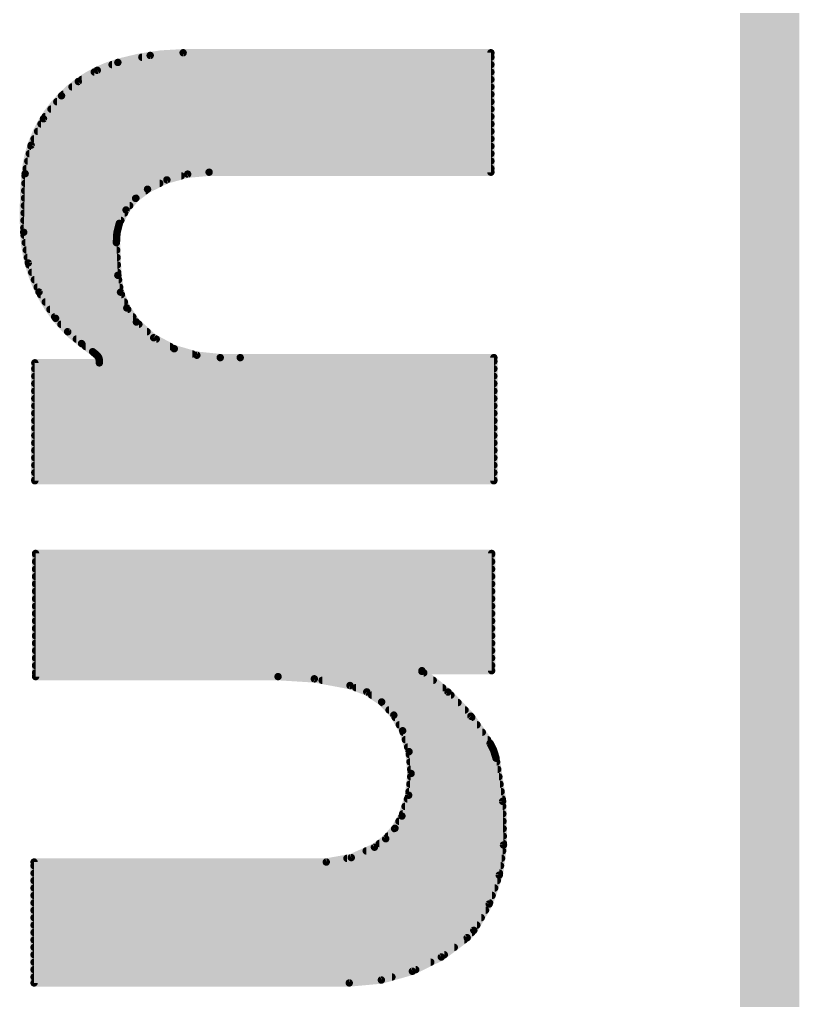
# Model space of a CAD drawing. Extents: x -27 to 84, y -12 to 86.
# Drawn here: x 81.251 to 83.922, y 43.354 to 46.712 of the extents above; entities that cross this region are included whole.
import ezdxf

# ---------------------------------------------------------------- set-up
doc = ezdxf.new("R2010")
doc.units = 0
doc.layers.add('20', color=53, linetype='CONTINUOUS')
doc.layers.add('21', color=41, linetype='CONTINUOUS')

msp = doc.modelspace()

# ---------------------------------------------------------------- linework, layer by layer
at = {"layer": '20', "const_width": 0.2032}
msp.add_lwpolyline([(83.82, 0.635), (83.82, 85.725)], dxfattribs=at)
at = {"layer": '21'}
for points, const_width in [([(81.8109, 46.5988, 0.0668), (81.5873, 46.5658)], 0.0254), ([(81.6695, 46.59, 1), (81.6695, 46.5773)], 0.0127), ([(81.6975, 46.5961, 1), (81.6985, 46.5834)], 0.0127), ([(81.6993, 46.5836, 1), (81.6967, 46.596)], 0.0127), ([(81.8109, 46.6052, 1), (81.8109, 46.5925)], 0.0127), ([(81.8109, 46.6052, 1), (81.8109, 46.5925)], 0.0127), ([(81.8114, 46.5925, 1), (81.8104, 46.6051)], 0.0127), ([(81.811, 46.5925, 1), (81.8108, 46.6051)], 0.0127), ([(82.8714, 46.5988, 1), (82.8587, 46.5988)], 0.0127), ([(82.8714, 46.5988, 1), (82.8587, 46.5988)], 0.0127), ([(82.865, 46.5925, 1), (82.865, 46.6052)], 0.0127), ([(82.865, 46.5925, 1), (82.865, 46.6052)], 0.0127), ([(82.865, 46.5773, 1), (82.865, 46.59)], 0.0127), ([(81.5873, 46.5658, 0.1281), (81.3943, 46.4515)], 0.0254), ([(81.5145, 46.5448, 1), (81.519, 46.5329)], 0.0127), ([(81.52, 46.5334, 1), (81.5135, 46.5443)], 0.0127), ([(81.5674, 46.5645, 1), (81.5674, 46.5519)], 0.0127), ([(81.586, 46.572, 1), (81.5886, 46.5596)], 0.0127), ([(81.5855, 46.5719, 1), (81.5891, 46.5597)], 0.0127), ([(81.5896, 46.5599, 1), (81.585, 46.5717)], 0.0127), ([(81.5891, 46.5597, 1), (81.5855, 46.5719)], 0.0127), ([(82.865, 46.5519, 1), (82.865, 46.5645)], 0.0127), ([(81.4636, 46.5138, 1), (81.4636, 46.5011)], 0.0127), ([(81.5065, 46.5391, 1), (81.5065, 46.5265)], 0.0127), ([(82.865, 46.5265, 1), (82.865, 46.5391)], 0.0127), ([(82.865, 46.5011, 1), (82.865, 46.5138)], 0.0127), ([(81.4302, 46.4883, 1), (81.4302, 46.4757)], 0.0127), ([(81.4486, 46.5059, 1), (81.4551, 46.4949)], 0.0127), ([(81.4559, 46.4956, 1), (81.4477, 46.5052)], 0.0127), ([(82.865, 46.4757, 1), (82.865, 46.4883)], 0.0127), ([(81.3943, 46.4515, 0.1741), (81.2698, 46.1848)], 0.0254), ([(81.3902, 46.4563, 1), (81.3984, 46.4467)], 0.0127), ([(81.3898, 46.456, 1), (81.3988, 46.447)], 0.0127), ([(81.3993, 46.4476, 1), (81.3893, 46.4554)], 0.0127), ([(81.3988, 46.447, 1), (81.3898, 46.456)], 0.0127), ([(81.4003, 46.4629, 1), (81.4003, 46.4503)], 0.0127), ([(82.865, 46.4503, 1), (82.865, 46.4629)], 0.0127), ([(81.3584, 46.4121, 1), (81.3584, 46.3995)], 0.0127), ([(81.3783, 46.4376, 1), (81.3783, 46.4249)], 0.0127), ([(82.865, 46.4249, 1), (82.865, 46.4376)], 0.0127), ([(82.865, 46.3995, 1), (82.865, 46.4121)], 0.0127), ([(81.3276, 46.3769, 1), (81.3376, 46.3691)], 0.0127), ([(81.3383, 46.3703, 1), (81.3268, 46.3757)], 0.0127), ([(81.3384, 46.3867, 1), (81.3384, 46.3741)], 0.0127), ([(82.865, 46.3741, 1), (82.865, 46.3867)], 0.0127), ([(81.3242, 46.3614, 1), (81.3242, 46.3487)], 0.0127), ([(82.865, 46.3487, 1), (82.865, 46.3614)], 0.0127), ([(81.3004, 46.3105, 1), (81.3004, 46.2979)], 0.0127), ([(81.3123, 46.3359, 1), (81.3123, 46.3233)], 0.0127), ([(82.865, 46.3233, 1), (82.865, 46.3359)], 0.0127), ([(82.865, 46.2979, 1), (82.865, 46.3105)], 0.0127), ([(81.2895, 46.2852, 1), (81.2895, 46.2725)], 0.0127), ([(81.2846, 46.2852, 1), (81.2961, 46.2798)], 0.0127), ([(81.2965, 46.2812, 1), (81.2841, 46.2838)], 0.0127), ([(82.865, 46.2725, 1), (82.865, 46.2852)], 0.0127), ([(81.2842, 46.2597, 1), (81.2842, 46.2471)], 0.0127), ([(82.865, 46.2471, 1), (82.865, 46.2597)], 0.0127), ([(81.2735, 46.209, 1), (81.2735, 46.1963)], 0.0127), ([(81.2789, 46.2343, 1), (81.2789, 46.2217)], 0.0127), ([(82.865, 46.2217, 1), (82.865, 46.2343)], 0.0127), ([(82.865, 46.1963, 1), (82.865, 46.209)], 0.0127), ([(81.2698, 46.1848, 0.0335), (81.2648, 45.9842)], 0.0254), ([(81.2696, 46.1835, 1), (81.2696, 46.1709)], 0.0127), ([(81.2761, 46.1846, 1), (81.2635, 46.185)], 0.0127), ([(81.2636, 46.1861, 1), (81.276, 46.1835)], 0.0127), ([(81.2635, 46.1854, 1), (81.2761, 46.1842)], 0.0127), ([(81.2761, 46.1842, 1), (81.2635, 46.1854)], 0.0127), ([(81.8998, 46.1899, 0.136), (81.6889, 46.1315)], 0.0254), ([(81.8044, 46.1709, 1), (81.8044, 46.1835)], 0.0127), ([(81.8258, 46.1896, 1), (81.8269, 46.177)], 0.0127), ([(81.8281, 46.1772, 1), (81.8247, 46.1894)], 0.0127), ([(81.8998, 46.1962, 1), (81.8998, 46.1836)], 0.0127), ([(81.8998, 46.1962, 1), (81.8998, 46.1836)], 0.0127), ([(81.9004, 46.1836, 1), (81.8992, 46.1962)], 0.0127), ([(81.8998, 46.1836, 1), (81.8998, 46.1962)], 0.0127), ([(82.8587, 46.1899, 1), (82.8714, 46.1899)], 0.0127), ([(82.8587, 46.1899, 1), (82.8714, 46.1899)], 0.0127), ([(82.865, 46.1836, 1), (82.865, 46.1962)], 0.0127), ([(82.865, 46.1836, 1), (82.865, 46.1962)], 0.0127), ([(81.269, 46.1581, 1), (81.269, 46.1455)], 0.0127), ([(81.6889, 46.1315, 0.1719), (81.5924, 46.0146)], 0.0254), ([(81.6928, 46.1265, 1), (81.685, 46.1365)], 0.0127), ([(81.6922, 46.1261, 1), (81.6856, 46.1369)], 0.0127), ([(81.7309, 46.1455, 1), (81.7309, 46.1581)], 0.0127), ([(81.7536, 46.1697, 1), (81.757, 46.1575)], 0.0127), ([(81.7581, 46.1579, 1), (81.7525, 46.1693)], 0.0127), ([(81.2677, 46.1073, 1), (81.2677, 46.0947)], 0.0127), ([(81.2683, 46.1328, 1), (81.2683, 46.1201)], 0.0127), ([(81.6442, 46.1053, 1), (81.652, 46.0952)], 0.0127), ([(81.653, 46.0962, 1), (81.6432, 46.1043)], 0.0127), ([(81.6491, 46.0947, 1), (81.6491, 46.1073)], 0.0127), ([(81.6822, 46.1201, 1), (81.6822, 46.1328)], 0.0127), ([(81.6861, 46.1372, 1), (81.6917, 46.1258)], 0.0127), ([(81.6856, 46.1369, 1), (81.6922, 46.1261)], 0.0127), ([(81.2671, 46.0819, 1), (81.2671, 46.0693)], 0.0127), ([(81.6278, 46.0693, 1), (81.6278, 46.0819)], 0.0127), ([(81.2664, 46.0566, 1), (81.2664, 46.0439)], 0.0127), ([(81.6105, 46.0646, 1), (81.6203, 46.0566)], 0.0127), ([(81.621, 46.0578, 1), (81.6097, 46.0634)], 0.0127), ([(81.6102, 46.0439, 1), (81.6102, 46.0566)], 0.0127), ([(81.2652, 46.0057, 1), (81.2652, 45.9931)], 0.0127), ([(81.2658, 46.0311, 1), (81.2658, 46.0185)], 0.0127), ([(81.5924, 46.0146, 0.0992), (81.5823, 45.9486)], 0.0254), ([(81.5867, 46.0174, 1), (81.5981, 46.0118)], 0.0127), ([(81.5864, 46.0168, 1), (81.5984, 46.0124)], 0.0127), ([(81.5986, 46.013, 1), (81.5862, 46.0162)], 0.0127), ([(81.5984, 46.0124, 1), (81.5864, 46.0168)], 0.0127), ([(81.5885, 45.9931, 1), (81.5885, 46.0057)], 0.0127), ([(81.5975, 46.0185, 1), (81.5975, 46.0311)], 0.0127), ([(81.2711, 45.9851, 1), (81.2585, 45.9833)], 0.0127), ([(81.2648, 45.9842, 0.1577), (81.374, 45.6895)], 0.0254), ([(81.2711, 45.9845, 1), (81.2585, 45.9839)], 0.0127), ([(81.2585, 45.9844, 1), (81.2711, 45.984)], 0.0127), ([(81.2585, 45.9839, 1), (81.2711, 45.9845)], 0.0127), ([(81.2663, 45.9804, 1), (81.2663, 45.9677)], 0.0127), ([(81.5904, 45.9818, 1), (81.5777, 45.9824)], 0.0127), ([(81.5779, 45.9837, 1), (81.5902, 45.9805)], 0.0127), ([(81.5836, 45.9677, 1), (81.5836, 45.9804)], 0.0127), ([(81.27, 45.9549, 1), (81.27, 45.9423)], 0.0127), ([(81.5886, 45.9489, 1), (81.576, 45.9483)], 0.0127), ([(81.5873, 45.8368, 0.0006), (81.5823, 45.9486)], 0.0254), ([(81.5886, 45.9489, 1), (81.576, 45.9483)], 0.0127), ([(81.576, 45.9489, 1), (81.5886, 45.9483)], 0.0127), ([(81.576, 45.9483, 1), (81.5886, 45.9489)], 0.0127), ([(81.5823, 45.9423, 1), (81.5823, 45.9549)], 0.0127), ([(81.2738, 45.9295, 1), (81.2738, 45.9169)], 0.0127), ([(81.2775, 45.9042, 1), (81.2775, 45.8915)], 0.0127), ([(81.5834, 45.9169, 1), (81.5834, 45.9295)], 0.0127), ([(81.5846, 45.8915, 1), (81.5846, 45.9042)], 0.0127), ([(81.2862, 45.8812, 1), (81.2743, 45.8768)], 0.0127), ([(81.274, 45.8781, 1), (81.2866, 45.88)], 0.0127), ([(81.2828, 45.8787, 1), (81.2828, 45.8661)], 0.0127), ([(81.5857, 45.8661, 1), (81.5857, 45.8787)], 0.0127), ([(81.2922, 45.8533, 1), (81.2922, 45.8407)], 0.0127), ([(81.5936, 45.8378, 1), (81.581, 45.8358)], 0.0127), ([(81.5873, 45.8368, 0.1688), (81.6508, 45.6768)], 0.0254), ([(81.5936, 45.8371, 1), (81.581, 45.8365)], 0.0127), ([(81.581, 45.8365, 1), (81.5936, 45.8371)], 0.0127), ([(81.581, 45.8365, 1), (81.5936, 45.8371)], 0.0127), ([(81.5868, 45.8407, 1), (81.5868, 45.8533)], 0.0127), ([(81.3016, 45.828, 1), (81.3016, 45.8153)], 0.0127), ([(81.311, 45.8025, 1), (81.311, 45.7899)], 0.0127), ([(81.5897, 45.8153, 1), (81.5897, 45.828)], 0.0127), ([(81.5936, 45.7899, 1), (81.5936, 45.8025)], 0.0127), ([(81.3226, 45.7828, 1), (81.3119, 45.776)], 0.0127), ([(81.3113, 45.7772, 1), (81.3232, 45.7816)], 0.0127), ([(81.3226, 45.7771, 1), (81.3226, 45.7645)], 0.0127), ([(81.6022, 45.7815, 1), (81.5904, 45.7768)], 0.0127), ([(81.59, 45.7782, 1), (81.6026, 45.7801)], 0.0127), ([(81.5996, 45.7645, 1), (81.5996, 45.7771)], 0.0127), ([(81.3387, 45.7518, 1), (81.3387, 45.7391)], 0.0127), ([(81.6097, 45.7391, 1), (81.6097, 45.7518)], 0.0127), ([(81.3547, 45.7263, 1), (81.3547, 45.7137)], 0.0127), ([(81.6231, 45.7285, 1), (81.6126, 45.7213)], 0.0127), ([(81.6119, 45.7226, 1), (81.6237, 45.7273)], 0.0127), ([(81.6212, 45.7137, 1), (81.6212, 45.7263)], 0.0127), ([(81.3708, 45.7009, 1), (81.3708, 45.6883)], 0.0127), ([(81.3787, 45.6938, 1), (81.3693, 45.6852)], 0.0127), ([(81.374, 45.6895, 0.0664), (81.4629, 45.6032)], 0.0254), ([(81.379, 45.6934, 1), (81.369, 45.6856)], 0.0127), ([(81.3686, 45.6861, 1), (81.3794, 45.6929)], 0.0127), ([(81.369, 45.6856, 1), (81.379, 45.6934)], 0.0127), ([(81.3923, 45.6756, 1), (81.3923, 45.6629)], 0.0127), ([(81.6386, 45.6883, 1), (81.6386, 45.7009)], 0.0127), ([(81.6551, 45.6815, 1), (81.6465, 45.6721)], 0.0127), ([(81.6508, 45.6768, 0.1229), (81.7804, 45.5854)], 0.0254), ([(81.6556, 45.6809, 1), (81.646, 45.6727)], 0.0127), ([(81.6456, 45.6732, 1), (81.656, 45.6804)], 0.0127), ([(81.646, 45.6727, 1), (81.6556, 45.6809)], 0.0127), ([(81.6592, 45.6629, 1), (81.6592, 45.6756)], 0.0127), ([(81.4152, 45.6501, 1), (81.4152, 45.6375)], 0.0127), ([(81.4197, 45.6482, 1), (81.4115, 45.6386)], 0.0127), ([(81.4109, 45.6391, 1), (81.4203, 45.6477)], 0.0127), ([(81.6872, 45.6375, 1), (81.6872, 45.6501)], 0.0127), ([(81.445, 45.6247, 1), (81.445, 45.6121)], 0.0127), ([(81.4667, 45.6083, 1), (81.4591, 45.5981)], 0.0127), ([(81.4629, 45.6032, 0.0022), (81.501, 45.5752)], 0.0254), ([(81.4667, 45.6083, 1), (81.4591, 45.5981)], 0.0127), ([(81.4588, 45.5984, 1), (81.467, 45.608)], 0.0127), ([(81.4591, 45.5981, 1), (81.4667, 45.6083)], 0.0127), ([(81.713, 45.6287, 1), (81.707, 45.6175)], 0.0127), ([(81.7057, 45.6184, 1), (81.7142, 45.6278)], 0.0127), ([(81.7188, 45.6121, 1), (81.7188, 45.6247)], 0.0127), ([(81.4768, 45.5994, 1), (81.4768, 45.5867)], 0.0127), ([(81.5051, 45.5801, 1), (81.4969, 45.5703)], 0.0127), ([(81.5162, 45.5625, 0.0333), (81.501, 45.5752)], 0.0254), ([(81.5047, 45.5803, 1), (81.4973, 45.5701)], 0.0127), ([(81.4972, 45.5701, 1), (81.5048, 45.5803)], 0.0127), ([(81.4973, 45.5701, 1), (81.5047, 45.5803)], 0.0127), ([(81.5101, 45.5739, 1), (81.5101, 45.5613)], 0.0127), ([(81.5214, 45.5661, 1), (81.511, 45.5589)], 0.0127), ([(81.5238, 45.5447, 0.205), (81.5162, 45.5625)], 0.0254), ([(81.5206, 45.5671, 1), (81.5118, 45.5579)], 0.0127), ([(81.5118, 45.5579, 1), (81.5206, 45.5671)], 0.0127), ([(81.5121, 45.5576, 1), (81.5203, 45.5674)], 0.0127), ([(81.7662, 45.5867, 1), (81.7662, 45.5994)], 0.0127), ([(81.7822, 45.5915, 1), (81.7786, 45.5793)], 0.0127), ([(81.7804, 45.5854, 0.0895), (81.9379, 45.5549)], 0.0254), ([(81.7827, 45.5913, 1), (81.7781, 45.5795)], 0.0127), ([(81.7774, 45.5798, 1), (81.7834, 45.591)], 0.0127), ([(81.7781, 45.5795, 1), (81.7827, 45.5913)], 0.0127), ([(81.8422, 45.5613, 1), (81.8422, 45.5739)], 0.0127), ([(81.8584, 45.5694, 1), (81.8571, 45.5568)], 0.0127), ([(81.856, 45.557, 1), (81.8595, 45.5692)], 0.0127), ([(81.3093, 45.5371, 1), (81.2966, 45.5371)], 0.0127), ([(81.3093, 45.5371, 1), (81.2966, 45.5371)], 0.0127), ([(81.3029, 45.5434, 1), (81.3029, 45.5308)], 0.0127), ([(81.3029, 45.5434, 1), (81.3029, 45.5308)], 0.0127), ([(81.528, 45.5556, 1), (81.5156, 45.5531)], 0.0127), ([(81.5166, 45.5508, 1), (81.527, 45.558)], 0.0127), ([(81.5175, 45.5447, 1), (81.5301, 45.5447)], 0.0127), ([(81.5302, 45.5447, 1), (81.5175, 45.5447)], 0.0127), ([(81.5302, 45.5447, 1), (81.5175, 45.5447)], 0.0127), ([(81.5238, 45.5485, 1), (81.5238, 45.5359)], 0.0127), ([(81.5175, 45.5371, 1), (81.5302, 45.5371)], 0.0127), ([(81.5175, 45.5371, 1), (81.5302, 45.5371)], 0.0127), ([(81.5176, 45.5434, 1), (81.53, 45.546)], 0.0127), ([(81.5238, 45.5308, 1), (81.5238, 45.5434)], 0.0127), ([(81.5238, 45.5308, 1), (81.5238, 45.5434)], 0.0127), ([(81.9379, 45.5613, 1), (81.9379, 45.5486)], 0.0127), ([(81.9379, 45.5549, 0.0064), (82.0064, 45.5549)], 0.0254), ([(81.938, 45.5612, 1), (81.9378, 45.5486)], 0.0127), ([(81.9373, 45.5486, 1), (81.9385, 45.5612)], 0.0127), ([(81.9378, 45.5486, 1), (81.938, 45.5612)], 0.0127), ([(82.0064, 45.5613, 1), (82.0064, 45.5486)], 0.0127), ([(82.0065, 45.5486, 1), (82.0063, 45.5612)], 0.0127), ([(82.8815, 45.5549, 1), (82.8688, 45.5549)], 0.0127), ([(82.8815, 45.5549, 1), (82.8688, 45.5549)], 0.0127), ([(82.8751, 45.5486, 1), (82.8751, 45.5613)], 0.0127), ([(82.8751, 45.5486, 1), (82.8751, 45.5613)], 0.0127), ([(82.8751, 45.5359, 1), (82.8751, 45.5485)], 0.0127), ([(81.3029, 45.5232, 1), (81.3029, 45.5105)], 0.0127), ([(82.8751, 45.5105, 1), (82.8751, 45.5232)], 0.0127), ([(81.3029, 45.4977, 1), (81.3029, 45.4851)], 0.0127), ([(81.3029, 45.4723, 1), (81.3029, 45.4597)], 0.0127), ([(82.8751, 45.4851, 1), (82.8751, 45.4977)], 0.0127), ([(82.8751, 45.4597, 1), (82.8751, 45.4723)], 0.0127), ([(81.3029, 45.447, 1), (81.3029, 45.4343)], 0.0127), ([(82.8751, 45.4343, 1), (82.8751, 45.447)], 0.0127), ([(81.3029, 45.4215, 1), (81.3029, 45.4089)], 0.0127), ([(82.8751, 45.4089, 1), (82.8751, 45.4215)], 0.0127), ([(81.3029, 45.3708, 1), (81.3029, 45.3581)], 0.0127), ([(81.3029, 45.3961, 1), (81.3029, 45.3835)], 0.0127), ([(82.8751, 45.3835, 1), (82.8751, 45.3961)], 0.0127), ([(82.8751, 45.3581, 1), (82.8751, 45.3708)], 0.0127), ([(81.3029, 45.3453, 1), (81.3029, 45.3327)], 0.0127), ([(82.8751, 45.3327, 1), (82.8751, 45.3453)], 0.0127), ([(81.3029, 45.3199, 1), (81.3029, 45.3073)], 0.0127), ([(82.8751, 45.3073, 1), (82.8751, 45.3199)], 0.0127), ([(81.3029, 45.2946, 1), (81.3029, 45.2819)], 0.0127), ([(81.3029, 45.2692, 1), (81.3029, 45.2565)], 0.0127), ([(82.8751, 45.2819, 1), (82.8751, 45.2946)], 0.0127), ([(82.8751, 45.2565, 1), (82.8751, 45.2692)], 0.0127), ([(81.3029, 45.2437, 1), (81.3029, 45.2311)], 0.0127), ([(82.8751, 45.2311, 1), (82.8751, 45.2437)], 0.0127), ([(81.3029, 45.2184, 1), (81.3029, 45.2057)], 0.0127), ([(82.8751, 45.2057, 1), (82.8751, 45.2184)], 0.0127), ([(81.3029, 45.193, 1), (81.3029, 45.1803)], 0.0127), ([(81.3029, 45.1675, 1), (81.3029, 45.1549)], 0.0127), ([(82.8751, 45.1803, 1), (82.8751, 45.193)], 0.0127), ([(82.8751, 45.1549, 1), (82.8751, 45.1675)], 0.0127), ([(81.3029, 45.1422, 1), (81.3029, 45.1295)], 0.0127), ([(81.3029, 45.1397, 1), (81.3029, 45.127)], 0.0127), ([(81.3029, 45.1397, 1), (81.3029, 45.127)], 0.0127), ([(81.2966, 45.1333, 1), (81.3093, 45.1333)], 0.0127), ([(81.2966, 45.1333, 1), (81.3093, 45.1333)], 0.0127), ([(82.8688, 45.1333, 1), (82.8815, 45.1333)], 0.0127), ([(82.8688, 45.1333, 1), (82.8815, 45.1333)], 0.0127), ([(82.8751, 45.1295, 1), (82.8751, 45.1422)], 0.0127), ([(82.8751, 45.127, 1), (82.8751, 45.1397)], 0.0127), ([(82.8751, 45.127, 1), (82.8751, 45.1397)], 0.0127), ([(81.3054, 44.8907, 1), (81.3054, 44.878)], 0.0127), ([(81.3054, 44.8882, 1), (81.3054, 44.8755)], 0.0127), ([(81.3118, 44.8843, 1), (81.2991, 44.8843)], 0.0127), ([(81.3054, 44.8627, 1), (81.3054, 44.8501)], 0.0127), ([(82.8739, 44.8843, 1), (82.8612, 44.8843)], 0.0127), ([(82.8675, 44.878, 1), (82.8675, 44.8907)], 0.0127), ([(82.8675, 44.8755, 1), (82.8675, 44.8882)], 0.0127), ([(82.8675, 44.8501, 1), (82.8675, 44.8627)], 0.0127), ([(81.3054, 44.8374, 1), (81.3054, 44.8247)], 0.0127), ([(82.8675, 44.8247, 1), (82.8675, 44.8374)], 0.0127), ([(81.3054, 44.812, 1), (81.3054, 44.7993)], 0.0127), ([(82.8675, 44.7993, 1), (82.8675, 44.812)], 0.0127), ([(81.3054, 44.7612, 1), (81.3054, 44.7485)], 0.0127), ([(81.3054, 44.7865, 1), (81.3054, 44.7739)], 0.0127), ([(82.8675, 44.7739, 1), (82.8675, 44.7865)], 0.0127), ([(82.8675, 44.7485, 1), (82.8675, 44.7612)], 0.0127), ([(81.3054, 44.7358, 1), (81.3054, 44.7231)], 0.0127), ([(82.8675, 44.7231, 1), (82.8675, 44.7358)], 0.0127), ([(81.3054, 44.7103, 1), (81.3054, 44.6977)], 0.0127), ([(82.8675, 44.6977, 1), (82.8675, 44.7103)], 0.0127), ([(81.3054, 44.685, 1), (81.3054, 44.6723)], 0.0127), ([(82.8675, 44.6723, 1), (82.8675, 44.685)], 0.0127), ([(81.3054, 44.6596, 1), (81.3054, 44.6469)], 0.0127), ([(81.3054, 44.6341, 1), (81.3054, 44.6215)], 0.0127), ([(82.8675, 44.6469, 1), (82.8675, 44.6596)], 0.0127), ([(82.8675, 44.6215, 1), (82.8675, 44.6341)], 0.0127), ([(81.3054, 44.6088, 1), (81.3054, 44.5961)], 0.0127), ([(82.8675, 44.5961, 1), (82.8675, 44.6088)], 0.0127), ([(81.3054, 44.5834, 1), (81.3054, 44.5707)], 0.0127), ([(82.8675, 44.5707, 1), (82.8675, 44.5834)], 0.0127), ([(81.3054, 44.5326, 1), (81.3054, 44.5199)], 0.0127), ([(81.3054, 44.5579, 1), (81.3054, 44.5453)], 0.0127), ([(82.8675, 44.5453, 1), (82.8675, 44.5579)], 0.0127), ([(82.8675, 44.5199, 1), (82.8675, 44.5326)], 0.0127), ([(81.3054, 44.5072, 1), (81.3054, 44.4945)], 0.0127), ([(82.8675, 44.4945, 1), (82.8675, 44.5072)], 0.0127), ([(81.3054, 44.4691, 1), (81.3054, 44.4564)], 0.0127), ([(81.3054, 44.4817, 1), (81.3054, 44.4691)], 0.0127), ([(81.2991, 44.4627, 1), (81.3118, 44.4627)], 0.0127), ([(82.1364, 44.469, 1), (82.1356, 44.4564)], 0.0127), ([(82.136, 44.4564, 1), (82.136, 44.4691)], 0.0127), ([(82.2613, 44.4613, 1), (82.259, 44.4488)], 0.0127), ([(82.2597, 44.4487, 1), (82.2605, 44.4614)], 0.0127), ([(82.6287, 44.4894, 1), (82.6287, 44.4767)], 0.0127), ([(82.6326, 44.4855, 1), (82.6248, 44.4755)], 0.0127), ([(82.6351, 44.483, 1), (82.6224, 44.483)], 0.0127), ([(82.6224, 44.4805, 1), (82.6351, 44.4805)], 0.0127), ([(82.6351, 44.4691, 1), (82.6351, 44.4817)], 0.0127), ([(82.8612, 44.483, 1), (82.8739, 44.483)], 0.0127), ([(82.8675, 44.4767, 1), (82.8675, 44.4894)], 0.0127), ([(82.2871, 44.4564, 1), (82.2871, 44.4437)], 0.0127), ([(82.3847, 44.4381, 1), (82.3801, 44.4263)], 0.0127), ([(82.3812, 44.426, 1), (82.3836, 44.4384)], 0.0127), ([(82.4024, 44.431, 1), (82.4024, 44.4183)], 0.0127), ([(82.6673, 44.4437, 1), (82.6673, 44.4564)], 0.0127), ([(82.6994, 44.4183, 1), (82.6994, 44.431)], 0.0127), ([(82.4434, 44.4157, 1), (82.4363, 44.4051)], 0.0127), ([(82.4376, 44.4045, 1), (82.4421, 44.4163)], 0.0127), ([(82.4565, 44.4055, 1), (82.4565, 44.3929)], 0.0127), ([(82.7227, 44.4142, 1), (82.7135, 44.4054)], 0.0127), ([(82.7141, 44.4048, 1), (82.722, 44.4148)], 0.0127), ([(82.7281, 44.3929, 1), (82.7281, 44.4055)], 0.0127), ([(82.4955, 44.3803, 1), (82.4861, 44.3717)], 0.0127), ([(82.4928, 44.3802, 1), (82.4928, 44.3675)], 0.0127), ([(82.4873, 44.3707, 1), (82.4944, 44.3813)], 0.0127), ([(82.7522, 44.3675, 1), (82.7522, 44.3802)], 0.0127), ([(82.5163, 44.3548, 1), (82.5163, 44.3421)], 0.0127), ([(82.538, 44.334, 1), (82.527, 44.3277)], 0.0127), ([(82.5278, 44.3265, 1), (82.5372, 44.3351)], 0.0127), ([(82.5369, 44.3293, 1), (82.5369, 44.3167)], 0.0127), ([(82.7763, 44.3421, 1), (82.7763, 44.3548)], 0.0127), ([(82.8017, 44.3308, 1), (82.7913, 44.3234)], 0.0127), ([(82.7919, 44.3227, 1), (82.8011, 44.3315)], 0.0127), ([(82.7994, 44.3167, 1), (82.7994, 44.3293)], 0.0127), ([(82.5512, 44.304, 1), (82.5512, 44.2913)], 0.0127), ([(82.8174, 44.2913, 1), (82.8174, 44.304)], 0.0127), ([(82.5688, 44.2792, 1), (82.5566, 44.2754)], 0.0127), ([(82.5572, 44.2742, 1), (82.5682, 44.2804)], 0.0127), ([(82.5643, 44.2786, 1), (82.5643, 44.2659)], 0.0127), ([(82.8354, 44.2659, 1), (82.8354, 44.2786)], 0.0127), ([(82.572, 44.2531, 1), (82.572, 44.2405)], 0.0127), ([(82.5798, 44.2278, 1), (82.5798, 44.2151)], 0.0127), ([(82.8534, 44.2405, 1), (82.8534, 44.2531)], 0.0127), ([(82.8681, 44.2369, 1), (82.8567, 44.2313)], 0.0127), ([(82.8572, 44.2304, 1), (82.8676, 44.2378)], 0.0127), ([(82.8687, 44.2151, 1), (82.8687, 44.2278)], 0.0127), ([(82.5909, 44.2062, 1), (82.5783, 44.205)], 0.0127), ([(82.5785, 44.2038, 1), (82.5907, 44.2075)], 0.0127), ([(82.5855, 44.2024, 1), (82.5855, 44.1897)], 0.0127), ([(82.8807, 44.2114, 1), (82.8686, 44.2077)], 0.0127), ([(82.869, 44.2067, 1), (82.8803, 44.2124)], 0.0127), ([(82.8788, 44.1897, 1), (82.8788, 44.2024)], 0.0127), ([(82.5879, 44.1769, 1), (82.5879, 44.1643)], 0.0127), ([(82.889, 44.1843, 1), (82.8764, 44.1823)], 0.0127), ([(82.8766, 44.1814, 1), (82.8888, 44.1852)], 0.0127), ([(82.8846, 44.1643, 1), (82.8846, 44.1769)], 0.0127), ([(82.5903, 44.1516, 1), (82.5903, 44.1389)], 0.0127), ([(82.5904, 44.1262, 1), (82.5904, 44.1135)], 0.0127), ([(82.5979, 44.1303, 1), (82.5853, 44.1317)], 0.0127), ([(82.5853, 44.1304, 1), (82.5979, 44.1316)], 0.0127), ([(82.8885, 44.1389, 1), (82.8885, 44.1516)], 0.0127), ([(82.8923, 44.1135, 1), (82.8923, 44.1262)], 0.0127), ([(82.5875, 44.1007, 1), (82.5875, 44.0881)], 0.0127), ([(82.8962, 44.0881, 1), (82.8962, 44.1007)], 0.0127), ([(82.577, 44.0572, 1), (82.5897, 44.0558)], 0.0127), ([(82.5894, 44.0545, 1), (82.5773, 44.0585)], 0.0127), ([(82.5847, 44.0754, 1), (82.5847, 44.0627)], 0.0127), ([(82.9, 44.0627, 1), (82.9, 44.0754)], 0.0127), ([(82.5709, 44.0245, 1), (82.5709, 44.0119)], 0.0127), ([(82.5792, 44.05, 1), (82.5792, 44.0373)], 0.0127), ([(82.9114, 44.0357, 1), (82.8987, 44.0354)], 0.0127), ([(82.8988, 44.0346, 1), (82.9113, 44.0365)], 0.0127), ([(82.9038, 44.0373, 1), (82.9038, 44.05)], 0.0127), ([(82.9054, 44.0119, 1), (82.9054, 44.0245)], 0.0127), ([(82.5657, 43.9821, 1), (82.5547, 43.9883)], 0.0127), ([(82.5627, 43.9992, 1), (82.5627, 43.9865)], 0.0127), ([(82.9059, 43.9865, 1), (82.9059, 43.9992)], 0.0127), ([(82.5501, 43.9738, 1), (82.5501, 43.9611)], 0.0127), ([(82.5542, 43.9872, 1), (82.5662, 43.9832)], 0.0127), ([(82.9065, 43.9611, 1), (82.9065, 43.9738)], 0.0127), ([(82.5128, 43.923, 1), (82.5128, 43.9103)], 0.0127), ([(82.5352, 43.9483, 1), (82.5352, 43.9357)], 0.0127), ([(82.5309, 43.9466, 1), (82.5419, 43.9403)], 0.0127), ([(82.5412, 43.9392, 1), (82.5317, 43.9476)], 0.0127), ([(82.907, 43.9357, 1), (82.907, 43.9483)], 0.0127), ([(82.9075, 43.9103, 1), (82.9075, 43.923)], 0.0127), ([(82.4831, 43.8976, 1), (82.4831, 43.8849)], 0.0127), ([(82.4999, 43.9116, 1), (82.5094, 43.9032)], 0.0127), ([(82.5085, 43.9023, 1), (82.5008, 43.9124)], 0.0127), ([(82.9144, 43.8852, 1), (82.9018, 43.887)], 0.0127), ([(82.908, 43.8849, 1), (82.908, 43.8976)], 0.0127), ([(82.4378, 43.8721, 1), (82.4378, 43.8595)], 0.0127), ([(82.4624, 43.8836, 1), (82.47, 43.8734)], 0.0127), ([(82.4688, 43.8727, 1), (82.4636, 43.8843)], 0.0127), ([(82.9018, 43.886, 1), (82.9144, 43.8862)], 0.0127), ([(82.9052, 43.8595, 1), (82.9052, 43.8721)], 0.0127), ([(81.3003, 43.834, 1), (81.3003, 43.8214)], 0.0127), ([(81.3003, 43.8214, 1), (81.3003, 43.8087)], 0.0127), ([(81.3067, 43.8277, 1), (81.294, 43.8277)], 0.0127), ([(82.3, 43.834, 1), (82.3022, 43.8214)], 0.0127), ([(82.3011, 43.8214, 1), (82.3011, 43.834)], 0.0127), ([(82.3721, 43.8468, 1), (82.3721, 43.8341)], 0.0127), ([(82.3842, 43.8488, 1), (82.3893, 43.8372)], 0.0127), ([(82.3879, 43.8368, 1), (82.3856, 43.8493)], 0.0127), ([(82.898, 43.8087, 1), (82.898, 43.8214)], 0.0127), ([(82.9016, 43.8341, 1), (82.9016, 43.8468)], 0.0127), ([(81.3003, 43.7959, 1), (81.3003, 43.7833)], 0.0127), ([(82.8994, 43.7807, 1), (82.8874, 43.7848)], 0.0127), ([(82.8944, 43.7833, 1), (82.8944, 43.7959)], 0.0127), ([(81.3003, 43.7706, 1), (81.3003, 43.7579)], 0.0127), ([(82.8869, 43.7579, 1), (82.8869, 43.7706)], 0.0127), ([(82.8871, 43.7837, 1), (82.8997, 43.7819)], 0.0127), ([(81.3003, 43.7452, 1), (81.3003, 43.7325)], 0.0127), ([(81.3003, 43.7197, 1), (81.3003, 43.7071)], 0.0127), ([(82.8693, 43.7071, 1), (82.8693, 43.7197)], 0.0127), ([(82.8781, 43.7325, 1), (82.8781, 43.7452)], 0.0127), ([(81.3003, 43.6944, 1), (81.3003, 43.6817)], 0.0127), ([(82.8531, 43.6863, 1), (82.8651, 43.6821)], 0.0127), ([(82.8646, 43.681, 1), (82.8536, 43.6874)], 0.0127), ([(82.8604, 43.6817, 1), (82.8604, 43.6944)], 0.0127), ([(81.3003, 43.669, 1), (81.3003, 43.6563)], 0.0127), ([(82.8465, 43.6563, 1), (82.8465, 43.669)], 0.0127), ([(81.3003, 43.6435, 1), (81.3003, 43.6309)], 0.0127), ([(82.8317, 43.6309, 1), (82.8317, 43.6435)], 0.0127), ([(81.3003, 43.6181, 1), (81.3003, 43.6055)], 0.0127), ([(81.3003, 43.5928, 1), (81.3003, 43.5801)], 0.0127), ([(82.7997, 43.5801, 1), (82.7997, 43.5928)], 0.0127), ([(82.801, 43.5972, 1), (82.812, 43.5908)], 0.0127), ([(82.8112, 43.5898, 1), (82.8018, 43.5982)], 0.0127), ([(82.8169, 43.6055, 1), (82.8169, 43.6181)], 0.0127), ([(81.3003, 43.5673, 1), (81.3003, 43.5547)], 0.0127), ([(82.7735, 43.5547, 1), (82.7735, 43.5673)], 0.0127), ([(82.779, 43.5728, 1), (82.7884, 43.5644)], 0.0127), ([(82.7875, 43.5635, 1), (82.7799, 43.5737)], 0.0127), ([(81.3003, 43.5419, 1), (81.3003, 43.5293)], 0.0127), ([(82.7395, 43.5293, 1), (82.7395, 43.5419)], 0.0127), ([(81.3003, 43.5166, 1), (81.3003, 43.5039)], 0.0127), ([(81.3003, 43.4911, 1), (81.3003, 43.4785)], 0.0127), ([(82.6591, 43.4785, 1), (82.6591, 43.4911)], 0.0127), ([(82.6914, 43.5077, 1), (82.699, 43.4975)], 0.0127), ([(82.698, 43.4969, 1), (82.6924, 43.5083)], 0.0127), ([(82.7054, 43.5039, 1), (82.7054, 43.5166)], 0.0127), ([(81.3003, 43.4657, 1), (81.3003, 43.4531)], 0.0127), ([(82.5933, 43.4595, 1), (82.5989, 43.4481)], 0.0127), ([(82.5978, 43.4476, 1), (82.5944, 43.4599)], 0.0127), ([(82.6075, 43.4531, 1), (82.6075, 43.4657)], 0.0127), ([(81.3003, 43.4404, 1), (81.3003, 43.4277)], 0.0127), ([(81.3003, 43.42, 1), (81.3003, 43.4074)], 0.0127), ([(82.3792, 43.42, 1), (82.3804, 43.4074)], 0.0127), ([(82.3798, 43.4074, 1), (82.3798, 43.42)], 0.0127), ([(82.4881, 43.4299, 1), (82.4915, 43.4177)], 0.0127), ([(82.4904, 43.4175, 1), (82.4892, 43.4301)], 0.0127), ([(82.526, 43.4277, 1), (82.526, 43.4404)], 0.0127), ([(81.294, 43.4137, 1), (81.3067, 43.4137)], 0.0127)]:
    msp.add_lwpolyline(points, format="xyb", dxfattribs=dict(at, const_width=const_width))
at = {"layer": '21', "const_width": 0.0254}
for points in [[(81.5873, 46.5658), (81.698, 46.5898)], [(81.6695, 46.5836), (82.865, 46.5836)], [(81.698, 46.5898), (81.8109, 46.5988)], [(81.8109, 46.5988), (82.865, 46.5988)], [(81.8109, 46.5988), (82.865, 46.5988)], [(82.865, 46.5988), (82.865, 46.1899)], [(82.865, 46.5988), (82.865, 46.1899)], [(81.4518, 46.5004), (81.5168, 46.5389)], [(81.5168, 46.5389), (81.5873, 46.5658)], [(81.5674, 46.5582), (82.865, 46.5582)], [(81.4636, 46.5074), (82.865, 46.5074)], [(81.5065, 46.5328), (82.865, 46.5328)], [(81.3943, 46.4515), (81.4518, 46.5004)], [(81.4302, 46.482), (82.865, 46.482)], [(81.3326, 46.373), (81.3943, 46.4515)], [(81.4003, 46.4566), (82.865, 46.4566)], [(81.3584, 46.4058), (82.865, 46.4058)], [(81.3783, 46.4312), (82.865, 46.4312)], [(81.2903, 46.2825), (81.3326, 46.373)], [(81.3384, 46.3804), (82.865, 46.3804)], [(81.3242, 46.355), (82.865, 46.355)], [(81.3004, 46.3042), (82.865, 46.3042)], [(81.3123, 46.3296), (82.865, 46.3296)], [(81.2698, 46.1848), (81.2903, 46.2825)], [(81.2895, 46.2788), (82.865, 46.2788)], [(81.2842, 46.2534), (82.865, 46.2534)], [(81.2735, 46.2026), (82.865, 46.2026)], [(81.2789, 46.228), (82.865, 46.228)], [(81.2648, 45.9842), (81.2698, 46.1848)], [(81.2696, 46.1772), (81.8044, 46.1772)], [(81.8264, 46.1833), (81.7553, 46.1636)], [(81.8998, 46.1899), (81.8264, 46.1833)], [(82.865, 46.1899), (81.8998, 46.1899)], [(82.865, 46.1899), (81.8998, 46.1899)], [(81.269, 46.1518), (81.7309, 46.1518)], [(81.6889, 46.1315), (81.6481, 46.1002)], [(81.7553, 46.1636), (81.6889, 46.1315)], [(81.2677, 46.101), (81.6491, 46.101)], [(81.2683, 46.1264), (81.6822, 46.1264)], [(81.6481, 46.1002), (81.6154, 46.0606)], [(81.2671, 46.0756), (81.6278, 46.0756)], [(81.2664, 46.0502), (81.6102, 46.0502)], [(81.6154, 46.0606), (81.5924, 46.0146)], [(81.2652, 45.9994), (81.5885, 45.9994)], [(81.2658, 46.0248), (81.5975, 46.0248)], [(81.5924, 46.0146), (81.5841, 45.9821)], [(81.2803, 45.879), (81.2648, 45.9842)], [(81.2663, 45.974), (81.5836, 45.974)], [(81.5841, 45.9821), (81.5823, 45.9486)], [(81.27, 45.9486), (81.5823, 45.9486)], [(81.5823, 45.9486), (81.5873, 45.8368)], [(81.2738, 45.9232), (81.5834, 45.9232)], [(81.2775, 45.8978), (81.5846, 45.8978)], [(81.3172, 45.7794), (81.2803, 45.879)], [(81.2828, 45.8724), (81.5857, 45.8724)], [(81.2922, 45.847), (81.5868, 45.847)], [(81.5873, 45.8368), (81.5963, 45.7792)], [(81.3016, 45.8216), (81.5897, 45.8216)], [(81.311, 45.7962), (81.5936, 45.7962)], [(81.374, 45.6895), (81.3172, 45.7794)], [(81.3226, 45.7708), (81.5996, 45.7708)], [(81.5963, 45.7792), (81.6178, 45.7249)], [(81.3387, 45.7454), (81.6097, 45.7454)], [(81.3547, 45.72), (81.6212, 45.72)], [(81.6178, 45.7249), (81.6508, 45.6768)], [(81.3708, 45.6946), (81.6386, 45.6946)], [(81.4156, 45.6434), (81.374, 45.6895)], [(81.3923, 45.6692), (81.6592, 45.6692)], [(81.6508, 45.6768), (81.71, 45.6231)], [(81.4152, 45.6438), (81.6872, 45.6438)], [(81.4629, 45.6032), (81.4156, 45.6434)], [(81.445, 45.6184), (81.7188, 45.6184)], [(81.501, 45.5752), (81.4629, 45.6032)], [(81.71, 45.6231), (81.7804, 45.5854)], [(81.4768, 45.593), (81.7662, 45.593)], [(81.5162, 45.5625), (81.501, 45.5752)], [(81.5101, 45.5676), (81.8422, 45.5676)], [(81.5218, 45.5544), (81.5162, 45.5625)], [(81.7804, 45.5854), (81.8578, 45.5631)], [(81.8578, 45.5631), (81.9379, 45.5549)], [(81.3029, 45.1333), (81.3029, 45.5371)], [(81.3029, 45.5371), (81.5238, 45.5371)], [(81.3029, 45.1333), (81.3029, 45.5371)], [(81.3029, 45.5371), (81.5238, 45.5371)], [(81.5238, 45.5447), (81.5218, 45.5544)], [(81.5238, 45.5371), (81.5238, 45.5447)], [(81.5238, 45.5371), (81.5238, 45.5447)], [(81.5238, 45.5422), (82.8751, 45.5422)], [(81.9379, 45.5549), (82.8751, 45.5549)], [(82.0064, 45.5549), (82.8751, 45.5549)], [(82.8751, 45.5549), (82.8751, 45.1333)], [(82.8751, 45.5549), (82.8751, 45.1333)], [(81.3029, 45.5168), (82.8751, 45.5168)], [(81.3029, 45.4914), (82.8751, 45.4914)], [(81.3029, 45.466), (82.8751, 45.466)], [(81.3029, 45.4406), (82.8751, 45.4406)], [(81.3029, 45.4152), (82.8751, 45.4152)], [(81.3029, 45.3898), (82.8751, 45.3898)], [(81.3029, 45.3644), (82.8751, 45.3644)], [(81.3029, 45.339), (82.8751, 45.339)], [(81.3029, 45.3136), (82.8751, 45.3136)], [(81.3029, 45.2882), (82.8751, 45.2882)], [(81.3029, 45.2628), (82.8751, 45.2628)], [(81.3029, 45.2374), (82.8751, 45.2374)], [(81.3029, 45.212), (82.8751, 45.212)], [(81.3029, 45.1866), (82.8751, 45.1866)], [(81.3029, 45.1612), (82.8751, 45.1612)], [(81.3029, 45.1358), (82.8751, 45.1358)], [(82.8751, 45.1333), (81.3029, 45.1333)], [(82.8751, 45.1333), (81.3029, 45.1333)], [(82.8675, 44.8843), (81.3054, 44.8843)], [(81.3054, 44.8843), (81.3054, 44.4627)], [(81.3054, 44.8818), (82.8675, 44.8818)], [(81.3054, 44.8564), (82.8675, 44.8564)], [(82.8675, 44.483), (82.8675, 44.8843)], [(81.3054, 44.831), (82.8675, 44.831)], [(81.3054, 44.8056), (82.8675, 44.8056)], [(81.3054, 44.7802), (82.8675, 44.7802)], [(81.3054, 44.7548), (82.8675, 44.7548)], [(81.3054, 44.7294), (82.8675, 44.7294)], [(81.3054, 44.704), (82.8675, 44.704)], [(81.3054, 44.6786), (82.8675, 44.6786)], [(81.3054, 44.6532), (82.8675, 44.6532)], [(81.3054, 44.6278), (82.8675, 44.6278)], [(81.3054, 44.6024), (82.8675, 44.6024)], [(81.3054, 44.577), (82.8675, 44.577)], [(81.3054, 44.5516), (82.8675, 44.5516)], [(81.3054, 44.5262), (82.8675, 44.5262)], [(81.3054, 44.5008), (82.8675, 44.5008)], [(81.3054, 44.4754), (82.6351, 44.4754)], [(81.3054, 44.4627), (82.136, 44.4627)], [(82.136, 44.4627), (82.2601, 44.455)], [(82.2601, 44.455), (82.3824, 44.4322)], [(82.6287, 44.4805), (82.6287, 44.483)], [(82.6287, 44.483), (82.8675, 44.483)], [(82.7181, 44.4098), (82.6287, 44.4805)], [(82.2871, 44.45), (82.6673, 44.45)], [(82.3824, 44.4322), (82.4399, 44.4104)], [(82.4024, 44.4246), (82.6994, 44.4246)], [(82.4399, 44.4104), (82.4908, 44.376)], [(82.4565, 44.3992), (82.7281, 44.3992)], [(82.7965, 44.3271), (82.7181, 44.4098)], [(82.4908, 44.376), (82.5325, 44.3308)], [(82.4928, 44.3738), (82.7522, 44.3738)], [(82.5163, 44.3484), (82.7763, 44.3484)], [(82.5325, 44.3308), (82.5627, 44.2773)], [(82.5369, 44.323), (82.7994, 44.323)], [(82.8624, 44.2341), (82.7965, 44.3271)], [(82.5512, 44.2976), (82.8174, 44.2976)], [(82.5627, 44.2773), (82.5846, 44.2056)], [(82.5643, 44.2722), (82.8354, 44.2722)], [(82.572, 44.2468), (82.8534, 44.2468)], [(82.5798, 44.2214), (82.8687, 44.2214)], [(82.8747, 44.2095), (82.8624, 44.2341)], [(82.5846, 44.2056), (82.5916, 44.131)], [(82.5855, 44.196), (82.8788, 44.196)], [(82.8827, 44.1833), (82.8747, 44.2095)], [(82.5879, 44.1706), (82.8846, 44.1706)], [(82.9051, 44.0355), (82.8827, 44.1833)], [(82.5916, 44.131), (82.5833, 44.0565)], [(82.5903, 44.1452), (82.8885, 44.1452)], [(82.5904, 44.1198), (82.8923, 44.1198)], [(82.5875, 44.0944), (82.8962, 44.0944)], [(82.5833, 44.0565), (82.5602, 43.9852)], [(82.5847, 44.069), (82.9, 44.069)], [(82.5709, 44.0182), (82.9054, 44.0182)], [(82.5792, 44.0436), (82.9038, 44.0436)], [(82.9081, 43.8861), (82.9051, 44.0355)], [(82.5602, 43.9852), (82.5364, 43.9434)], [(82.5627, 43.9928), (82.9059, 43.9928)], [(82.5501, 43.9674), (82.9065, 43.9674)], [(82.5364, 43.9434), (82.5046, 43.9074)], [(82.5128, 43.9166), (82.9075, 43.9166)], [(82.5352, 43.942), (82.907, 43.942)], [(82.5046, 43.9074), (82.4662, 43.8785)], [(82.4831, 43.8912), (82.908, 43.8912)], [(82.8934, 43.7828), (82.9081, 43.8861)], [(82.4662, 43.8785), (82.3868, 43.843)], [(82.4378, 43.8658), (82.9052, 43.8658)], [(82.3011, 43.8277), (81.3003, 43.8277)], [(81.3003, 43.8277), (81.3003, 43.4137)], [(81.3003, 43.815), (82.898, 43.815)], [(82.3868, 43.843), (82.3011, 43.8277)], [(82.3721, 43.8404), (82.9016, 43.8404)], [(81.3003, 43.7896), (82.8944, 43.7896)], [(82.8591, 43.6842), (82.8934, 43.7828)], [(81.3003, 43.7642), (82.8869, 43.7642)], [(81.3003, 43.7388), (82.8781, 43.7388)], [(81.3003, 43.7134), (82.8693, 43.7134)], [(81.3003, 43.688), (82.8604, 43.688)], [(82.8065, 43.594), (82.8591, 43.6842)], [(81.3003, 43.6626), (82.8465, 43.6626)], [(81.3003, 43.6372), (82.8317, 43.6372)], [(81.3003, 43.6118), (82.8169, 43.6118)], [(81.3003, 43.5864), (82.7997, 43.5864)], [(82.7837, 43.5686), (82.8065, 43.594)], [(81.3003, 43.561), (82.7735, 43.561)], [(82.6952, 43.5026), (82.7837, 43.5686)], [(81.3003, 43.5356), (82.7395, 43.5356)], [(81.3003, 43.5102), (82.7054, 43.5102)], [(81.3003, 43.4848), (82.6591, 43.4848)], [(82.5961, 43.4538), (82.6952, 43.5026)], [(81.3003, 43.4594), (82.6075, 43.4594)], [(82.4898, 43.4238), (82.5961, 43.4538)], [(81.3003, 43.434), (82.526, 43.434)], [(81.3003, 43.4137), (82.3798, 43.4137)], [(82.3798, 43.4137), (82.4898, 43.4238)]]:
    msp.add_lwpolyline(points, dxfattribs=at)

doc.saveas('drawing.dxf')
